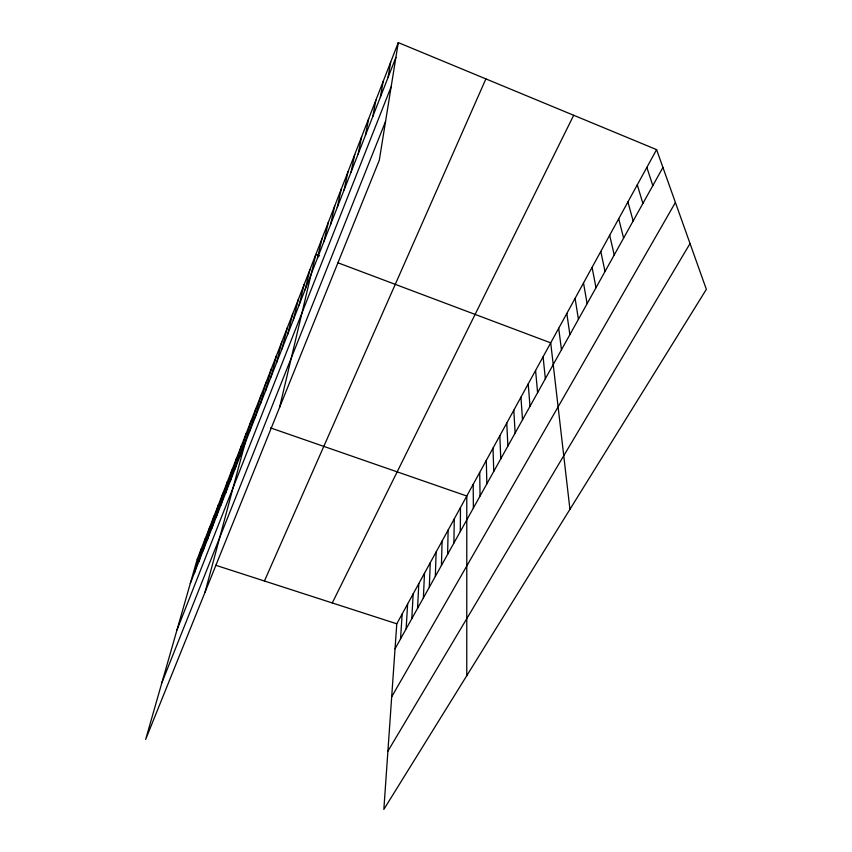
<?xml version="1.0" encoding="UTF-8"?>
<svg xmlns="http://www.w3.org/2000/svg" width="852" height="852" viewBox="0 0 852 852"><rect width="100%" height="100%" fill="white"/><g stroke="black" fill="none" stroke-linecap="round" stroke-linejoin="round"><path stroke-width="1.28" d="M466.768 675.679L466.789 496.013L270.553 427.906M460.304 531.542L460.474 507.536M453.914 543.022L454.254 518.889M447.63 554.322L448.12 530.082M441.432 565.451L442.082 541.105M435.329 576.41L436.139 551.958M429.312 587.22L430.271 562.671M423.391 597.859L424.488 573.226M417.555 608.349L418.79 583.62M411.804 618.69L413.167 593.876M406.127 628.882L407.629 603.993M400.536 638.925L402.165 613.962M656.583 149.622L396.776 623.802L383.847 809.4L706.351 289.339L656.583 149.622L398.278 42.6L197.217 559.274L145.649 739.44L379.3 160.229L398.278 42.6M388.022 77.543L390.663 62.153M380.333 97.224L383.198 81.334M372.793 116.522L375.881 100.153M365.401 135.425L368.703 118.598M358.159 153.967L361.653 136.703M351.045 172.157L354.741 154.468M344.08 189.985L347.957 171.912M337.243 207.494L341.29 189.027M330.533 224.662L334.751 205.833M323.941 241.51L328.329 222.34M317.476 258.05L322.024 238.549M279.562 407.48L315.826 254.471L319.532 255.856M305.08 289.776L309.915 269.658M299.137 304.984L304.111 284.589M293.29 319.937L298.392 299.265M287.55 334.634L292.779 313.706M281.905 349.075L287.252 327.903M276.357 363.272L281.82 341.865M270.893 377.244L276.474 355.614M265.526 390.972L271.213 369.129M260.243 404.487L266.037 382.431M255.046 417.778L260.936 395.53M249.945 430.846L255.919 408.417M205.023 592.268L250.989 421.112L253.438 421.953M239.966 456.374L246.121 433.604M235.099 468.834L241.34 445.905M230.296 481.103L236.622 458.014M225.578 493.18L231.978 469.942M220.934 505.076L227.409 481.7M211.85 528.315L218.463 504.682M216.355 516.781L222.905 493.276M207.409 539.678L214.086 515.918M203.032 550.861L209.784 526.994M194.48 572.746L201.349 548.677M198.729 561.883L205.534 537.91M190.294 583.45L395.871 57.457M177.003 629.905L391.143 86.787M161.891 682.676L385.562 121.399M264.429 581.011L485.885 78.895M332.269 602.95L573.684 115.276M395.03 648.83L662.931 167.45M391.686 696.808L675.412 202.467M387.905 751.155L690.045 243.555M197.217 559.274L199.677 560.073M215.684 565.249L396.776 623.802M338.02 262.821L550.712 342.855L569.935 509.326M646.849 167.397L652.813 185.63M637.296 184.831L642.887 203.468M627.913 201.945L633.153 220.956M618.712 218.751L623.6 238.123M609.67 235.248L614.228 254.972M600.788 251.446L605.026 271.5M592.076 267.358L595.995 287.731M583.503 282.992L587.124 303.663M575.089 298.349L578.423 319.298M566.825 313.44L569.871 334.666M558.699 328.276L561.468 349.757M543.086 356.775L545.344 378.735M535.578 370.46L537.601 392.644M528.208 383.933L529.997 406.319M520.945 397.181L522.51 419.77M513.799 410.217L515.14 432.997M506.759 423.061L507.898 446.022M499.836 435.692L500.774 458.823M493.02 448.131L493.755 471.433M486.311 460.378L486.854 483.829M479.708 472.445L480.059 496.045M473.201 484.319L473.371 508.058"/></g></svg>
